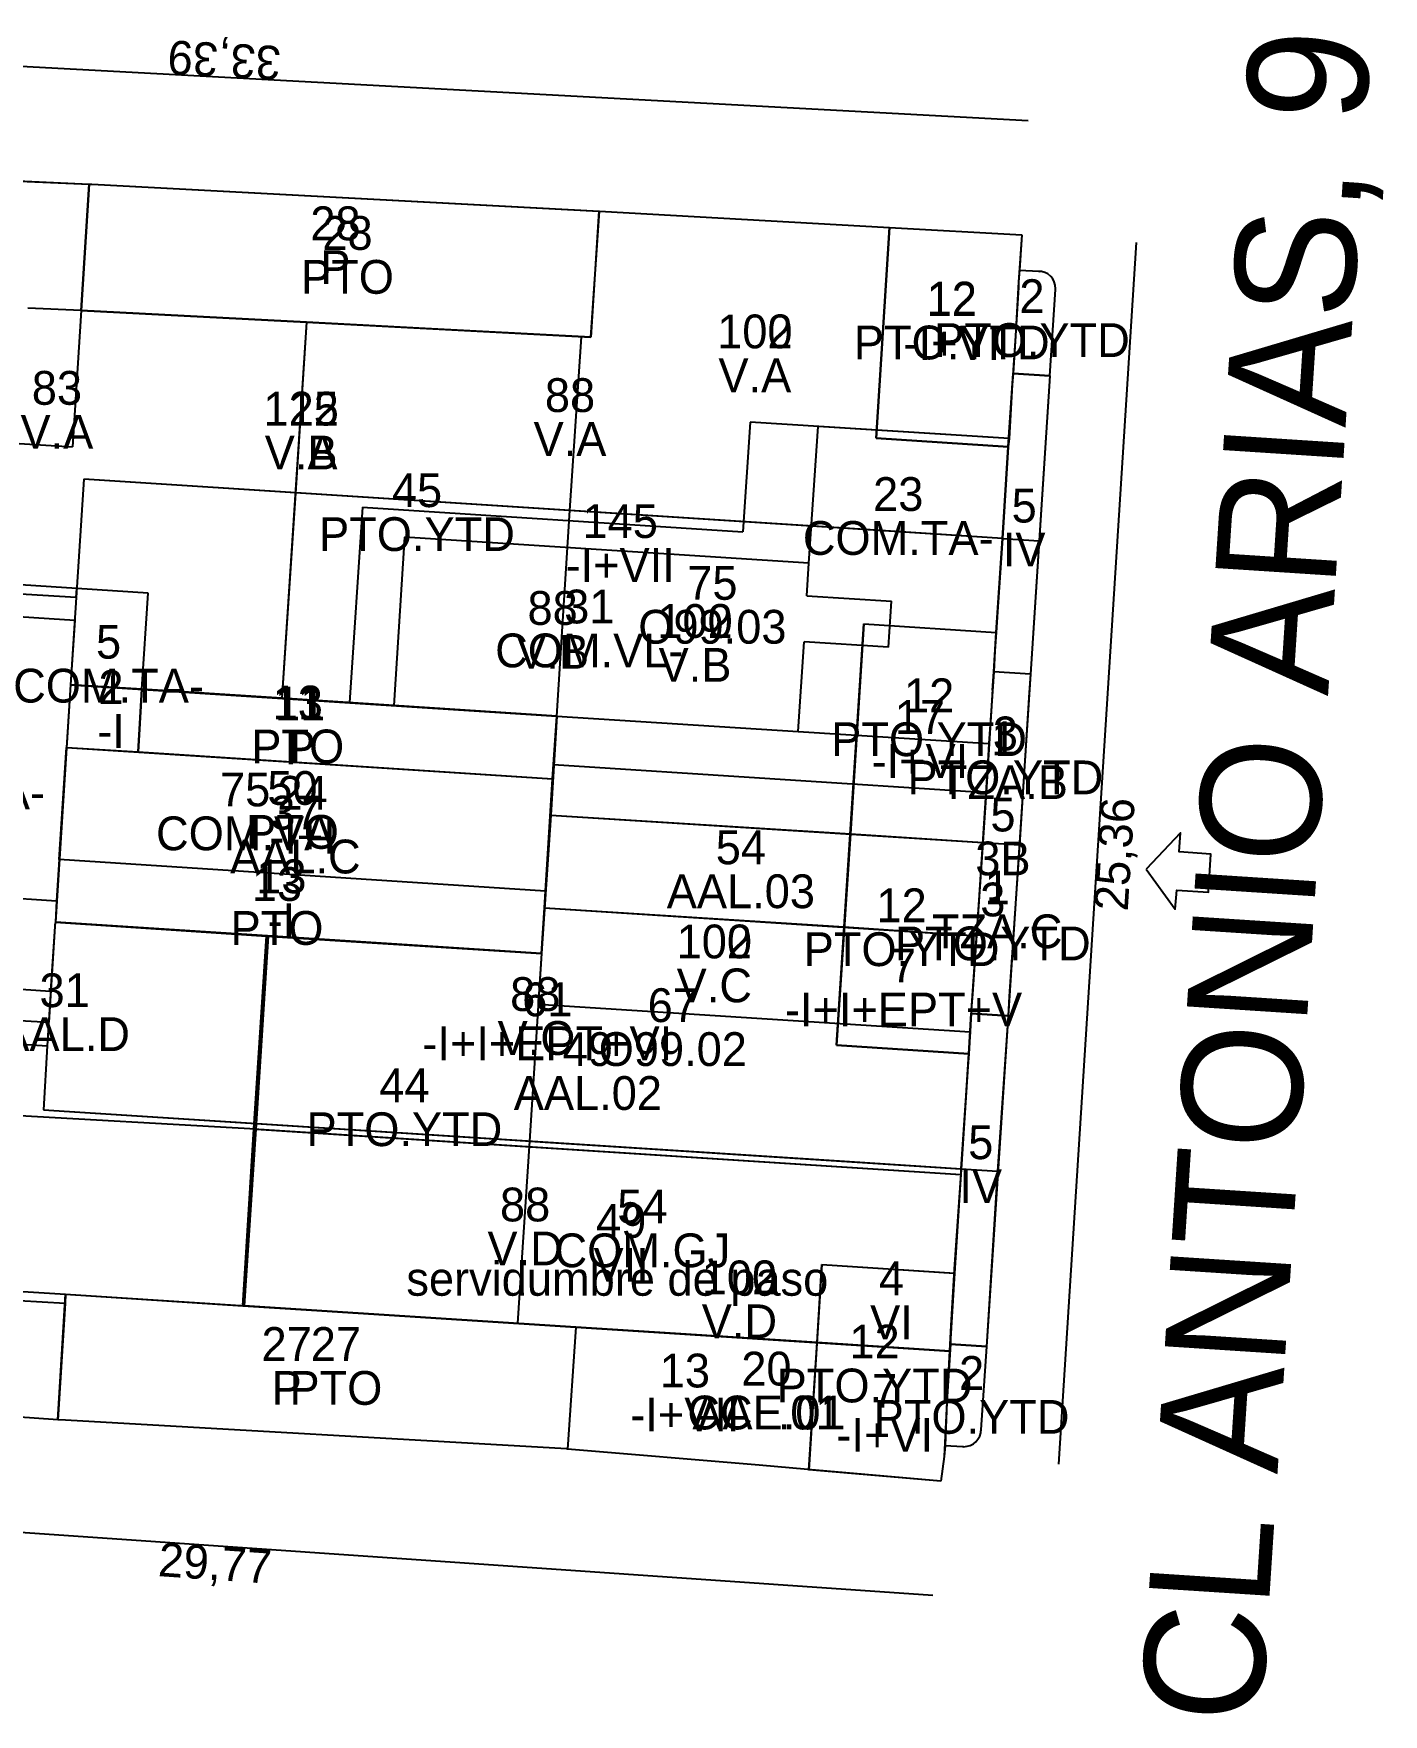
# Model space of a CAD drawing. Header units: metres. Extents: x 442986.4 to 443031.1, y 4474286 to 4474320.8.
# Drawn here: x 443003.17 to 443031.13, y 4474286.01 to 4474320.83 of the extents above; entities that cross this region are included whole.
import ezdxf
from ezdxf.enums import TextEntityAlignment as Align

# ---------------------------------------------------------------- set-up
doc = ezdxf.new("R2010")
doc.units = ezdxf.units.M

msp = doc.modelspace()

# ---------------------------------------------------------------- linework, layer by layer
at = {"layer": 'PG-CO'}
for p, q in [((442990.43, 4474320.83), (443023.77, 4474319.03)), ((443026.01, 4474316.5), (443024.4, 4474291.19)), ((443021.8, 4474288.47), (442992.1, 4474290.52))]:
    msp.add_line(p, q, dxfattribs=at)
at = {"layer": 'PG-LF'}
msp.add_lwpolyline([(443026.22, 4474303.52), (443026.82, 4474302.69), (443026.85, 4474303.08), (443027.51, 4474303.04), (443027.56, 4474303.83), (443026.9, 4474303.88), (443026.93, 4474304.27), (443026.22, 4474303.52)], dxfattribs=at)
at = {"layer": 'PG-LI'}
for p, q in [((443004.32, 4474317.71), (443004.15, 4474315.09)), ((443014.71, 4474314.54), (443014.89, 4474317.15)), ((443020.62, 4474312.45), (443020.9, 4474316.81)), ((443004.15, 4474315.09), (443008.82, 4474314.85)), ((443008.82, 4474314.85), (443008.31, 4474307.06)), ((443008.82, 4474314.85), (443014.71, 4474314.54)), ((443023.46, 4474313.79), (443024.22, 4474313.74)), ((443024.22, 4474313.74), (443023.82, 4474307.56)), ((443023.36, 4474312.27), (443020.62, 4474312.45)), ((443019.96, 4474302.32), (443020.37, 4474308.6)), ((443020.37, 4474308.6), (443023.11, 4474308.42)), ((443023.82, 4474307.56), (443023.06, 4474307.61)), ((443023.82, 4474307.56), (443023.36, 4474300.48)), ((443003.93, 4474307.34), (443003.85, 4474306.04)), ((443005.41, 4474307.25), (443003.93, 4474307.34)), ((443005.41, 4474307.25), (443005.33, 4474305.95)), ((443008.31, 4474307.06), (443005.41, 4474307.25)), ((443014.01, 4474306.69), (443008.31, 4474307.06)), ((443013.92, 4474305.39), (443014.01, 4474306.69)), ((443003.85, 4474306.04), (443003.7, 4474303.72)), ((443003.85, 4474306.04), (443005.33, 4474305.95)), ((443005.33, 4474305.95), (443013.92, 4474305.39)), ((443013.77, 4474303.06), (443013.92, 4474305.39)), ((443003.7, 4474303.72), (443003.62, 4474302.42)), ((443013.77, 4474303.06), (443003.7, 4474303.72)), ((443013.75, 4474302.72), (443013.77, 4474303.06)), ((443013.69, 4474301.77), (443013.75, 4474302.72)), ((443013.75, 4474302.72), (443019.96, 4474302.32)), ((443003.62, 4474302.42), (443007.99, 4474302.13)), ((443019.8, 4474299.87), (443019.96, 4474302.32)), ((443019.96, 4474302.32), (443022.7, 4474302.14)), ((443007.73, 4474298.14), (443007.99, 4474302.13)), ((443007.99, 4474302.13), (443013.69, 4474301.77)), ((443023.36, 4474300.48), (443022.59, 4474300.53)), ((443023.36, 4474300.48), (443022.91, 4474293.63)), ((443022.54, 4474299.69), (443019.8, 4474299.87)), ((443007.5, 4474294.47), (443007.73, 4474298.14)), ((443007.73, 4474298.14), (443022.38, 4474297.19)), ((443019.4, 4474293.71), (443019.5, 4474295.33)), ((443019.5, 4474295.33), (443022.24, 4474295.15)), ((443003.67, 4474292.11), (443003.83, 4474294.71)), ((443003.83, 4474294.71), (443007.5, 4474294.47)), ((443007.5, 4474294.47), (443007.53, 4474294.47)), ((443014.4, 4474294.03), (443007.53, 4474294.47)), ((443014.4, 4474294.03), (443014.23, 4474291.5)), ((443019.4, 4474293.71), (443014.4, 4474294.03)), ((443019.23, 4474291.07), (443019.4, 4474293.71)), ((443022.15, 4474293.53), (443019.4, 4474293.71)), ((443022.91, 4474293.63), (443022.16, 4474293.68))]:
    msp.add_line(p, q, dxfattribs=at)
at = {"layer": 'PG-LP'}
for p, q in [((442994.11, 4474318.17), (443004.32, 4474317.71)), ((443004.32, 4474317.71), (443004.37, 4474317.71)), ((443004.37, 4474317.71), (443014.89, 4474317.15)), ((443014.89, 4474317.15), (443020.9, 4474316.81)), ((443020.9, 4474316.81), (443023.64, 4474316.66)), ((443023.64, 4474316.66), (443023.57, 4474315.68)), ((443023.57, 4474315.68), (443023.51, 4474314.57)), ((443023.51, 4474314.57), (443023.46, 4474313.79)), ((443023.46, 4474313.79), (443023.44, 4474313.55)), ((443023.44, 4474313.55), (443023.36, 4474312.27)), ((443023.36, 4474312.27), (443023.11, 4474308.42)), ((443023.11, 4474308.42), (443023.08, 4474308.04)), ((443023.08, 4474308.04), (443023.06, 4474307.61)), ((443023.06, 4474307.61), (443023.01, 4474306.9)), ((443023.01, 4474306.9), (443022.7, 4474302.14)), ((443022.7, 4474302.14), (443022.59, 4474300.6)), ((443022.59, 4474300.53), (443022.54, 4474299.69)), ((443022.59, 4474300.6), (443022.59, 4474300.53)), ((443022.52, 4474299.43), (443022.38, 4474297.19)), ((443022.54, 4474299.69), (443022.52, 4474299.43)), ((443022.38, 4474297.19), (443022.24, 4474295.23)), ((443022.24, 4474295.23), (443022.24, 4474295.15)), ((443022.24, 4474295.15), (443022.17, 4474294.06)), ((443022.17, 4474294.06), (443022.16, 4474293.68)), ((443022.15, 4474293.53), (443022.09, 4474292.48)), ((443022.16, 4474293.68), (443022.15, 4474293.53)), ((443003.67, 4474292.11), (442999.18, 4474292.43)), ((443022.09, 4474292.48), (443022.03, 4474291.35)), ((443003.83, 4474292.1), (443003.67, 4474292.11)), ((443014.21, 4474291.51), (443003.83, 4474292.1)), ((443014.23, 4474291.5), (443014.21, 4474291.51)), ((443018.2, 4474291.17), (443014.23, 4474291.5)), ((443019.21, 4474291.08), (443018.2, 4474291.17)), ((443019.23, 4474291.07), (443019.21, 4474291.08)), ((443021.96, 4474290.84), (443019.23, 4474291.07)), ((443022.03, 4474291.35), (443021.96, 4474290.84))]:
    msp.add_line(p, q, dxfattribs=at)
at = {"layer": 'PS01-LA'}
for p, q in [((443004.32, 4474317.71), (443004.37, 4474317.71)), ((443004.37, 4474317.71), (443014.88, 4474317.15)), ((443022.38, 4474297.19), (443022.24, 4474295.23)), ((443022.24, 4474295.23), (443022.17, 4474294.06)), ((443007.53, 4474294.47), (443014.4, 4474294.03)), ((443022.17, 4474294.06), (443022.15, 4474293.53)), ((443003.83, 4474292.1), (443003.67, 4474292.11)), ((443014.21, 4474291.51), (443003.83, 4474292.1)), ((443014.23, 4474291.5), (443014.21, 4474291.51)), ((443014.23, 4474291.5), (443014.21, 4474291.51))]:
    msp.add_line(p, q, dxfattribs=at)
at = {"layer": 'PS01-LI'}
for p, q in [((443004.15, 4474315.09), (443003.97, 4474312.27)), ((443019.23, 4474309.86), (443019.42, 4474312.69)), ((443023.38, 4474312.44), (443019.42, 4474312.69)), ((443002.87, 4474312.34), (443003.97, 4474312.27)), ((443010.85, 4474310.4), (443010.63, 4474306.91)), ((443019.23, 4474309.86), (443010.85, 4474310.4)), ((443019.19, 4474309.18), (443019.23, 4474309.86)), ((443004.06, 4474309.33), (443002.68, 4474309.42)), ((443004.05, 4474309.15), (443003.93, 4474307.34)), ((443004.05, 4474309.15), (443004.06, 4474309.33)), ((443005.54, 4474309.24), (443004.06, 4474309.33)), ((443005.41, 4474307.25), (443005.54, 4474309.24)), ((443019.19, 4474309.18), (443020.94, 4474309.07)), ((443020.88, 4474308.12), (443020.94, 4474309.07)), ((443019.01, 4474306.37), (443019.13, 4474308.23)), ((443020.88, 4474308.12), (443019.13, 4474308.23)), ((443003.93, 4474307.34), (443003.85, 4474306.04)), ((443005.33, 4474305.95), (443005.41, 4474307.25)), ((443005.41, 4474307.25), (443009.71, 4474306.97)), ((443009.71, 4474306.97), (443010.63, 4474306.91)), ((443010.63, 4474306.91), (443014.01, 4474306.69)), ((443014.01, 4474306.69), (443013.94, 4474305.69)), ((443014.01, 4474306.69), (443019.01, 4474306.37)), ((443019.01, 4474306.37), (443022.96, 4474306.12)), ((443003.7, 4474303.72), (443003.85, 4474306.04)), ((443003.85, 4474306.04), (443005.33, 4474305.95)), ((443005.33, 4474305.95), (443013.92, 4474305.39)), ((443013.94, 4474305.69), (443013.92, 4474305.39)), ((443013.92, 4474305.39), (443013.75, 4474302.72)), ((443003.7, 4474303.72), (443003.64, 4474302.86)), ((443002.26, 4474302.95), (443003.64, 4474302.86)), ((443003.64, 4474302.86), (443003.62, 4474302.42)), ((443013.75, 4474302.72), (443013.69, 4474301.77)), ((443008.03, 4474302.13), (443003.62, 4474302.42)), ((443008.03, 4474302.13), (443007.77, 4474298.13)), ((443013.69, 4474301.77), (443008.03, 4474302.13)), ((443013.69, 4474301.77), (443013.62, 4474300.72)), ((443013.62, 4474300.72), (443022.57, 4474300.15)), ((443007.77, 4474298.13), (442999.78, 4474298.58)), ((443003.82, 4474294.52), (442998.09, 4474294.84))]:
    msp.add_line(p, q, dxfattribs=at)
at = {"layer": 'PS01-LP'}
for p, q in [((442994.11, 4474318.17), (443004.32, 4474317.71)), ((443004.15, 4474315.09), (443004.32, 4474317.71)), ((443014.88, 4474317.15), (443014.71, 4474314.54)), ((443014.88, 4474317.15), (443014.89, 4474317.15)), ((443014.89, 4474317.15), (443020.9, 4474316.81)), ((443020.9, 4474316.81), (443023.64, 4474316.66)), ((443023.64, 4474316.66), (443023.57, 4474315.68)), ((443023.57, 4474315.68), (443023.51, 4474314.57)), ((443014.71, 4474314.54), (443004.15, 4474315.09)), ((443023.51, 4474314.57), (443023.44, 4474313.55)), ((443023.44, 4474313.55), (443023.38, 4474312.44)), ((443023.38, 4474312.44), (443023.36, 4474312.27)), ((443023.36, 4474312.27), (443023.24, 4474310.37)), ((443023.24, 4474310.37), (443023.08, 4474308.04)), ((443023.08, 4474308.04), (443023.01, 4474306.9)), ((443023.01, 4474306.9), (443022.96, 4474306.12)), ((443022.96, 4474306.12), (443022.9, 4474305.11)), ((443022.9, 4474305.11), (443022.83, 4474304.07)), ((443022.83, 4474304.07), (443022.7, 4474302.14)), ((443022.7, 4474302.14), (443022.59, 4474300.6)), ((443022.59, 4474300.6), (443022.57, 4474300.15)), ((443022.57, 4474300.15), (443022.52, 4474299.43)), ((443022.52, 4474299.43), (443022.38, 4474297.31)), ((443007.77, 4474298.13), (443007.53, 4474294.47)), ((443007.77, 4474298.13), (443022.38, 4474297.19)), ((443022.38, 4474297.31), (443022.38, 4474297.27)), ((443022.38, 4474297.27), (443022.38, 4474297.21)), ((443022.38, 4474297.21), (443022.38, 4474297.19)), ((443003.82, 4474294.52), (443003.67, 4474292.11)), ((443003.83, 4474294.71), (443003.82, 4474294.52)), ((443003.83, 4474294.71), (443007.53, 4474294.47)), ((443014.4, 4474294.03), (443014.23, 4474291.5)), ((443014.4, 4474294.03), (443022.15, 4474293.53)), ((443022.15, 4474293.53), (443022.09, 4474292.48)), ((443003.67, 4474292.11), (442999.18, 4474292.43)), ((443022.09, 4474292.48), (443022.03, 4474291.35)), ((443018.2, 4474291.17), (443014.23, 4474291.5)), ((443019.21, 4474291.08), (443018.2, 4474291.17)), ((443021.96, 4474290.84), (443019.21, 4474291.08)), ((443022.03, 4474291.35), (443021.96, 4474290.84))]:
    msp.add_line(p, q, dxfattribs=at)
at = {"layer": 'PS02-LI'}
for p, q in [((443004.15, 4474315.09), (443004.32, 4474317.71)), ((443014.88, 4474317.15), (443014.71, 4474314.54)), ((443004.15, 4474315.09), (443003.05, 4474315.14)), ((443014.71, 4474314.54), (443004.15, 4474315.09)), ((443018.01, 4474312.78), (443017.86, 4474310.51)), ((443023.38, 4474312.44), (443018.01, 4474312.78)), ((443009.98, 4474311.02), (443009.71, 4474306.97)), ((443009.98, 4474311.02), (443017.86, 4474310.51)), ((443004.05, 4474309.15), (443002.67, 4474309.23)), ((443004.05, 4474309.15), (443003.93, 4474307.34)), ((443003.93, 4474307.34), (443003.85, 4474306.04)), ((443003.93, 4474307.34), (443009.71, 4474306.97)), ((443009.71, 4474306.97), (443014.01, 4474306.69)), ((443014.01, 4474306.69), (443013.94, 4474305.69)), ((443003.85, 4474306.04), (443013.92, 4474305.39)), ((443013.94, 4474305.69), (443013.92, 4474305.39)), ((443013.94, 4474305.69), (443022.9, 4474305.11)), ((443003.7, 4474303.72), (443003.62, 4474302.42)), ((443013.77, 4474303.06), (443003.7, 4474303.72)), ((443013.77, 4474303.06), (443013.75, 4474302.72)), ((443013.75, 4474302.72), (443013.69, 4474301.77)), ((443013.75, 4474302.72), (443022.7, 4474302.14)), ((443003.61, 4474302.33), (443003.48, 4474300.35)), ((443003.62, 4474302.42), (443003.61, 4474302.36)), ((443003.61, 4474302.36), (443003.61, 4474302.33)), ((443008.03, 4474302.13), (443003.62, 4474302.42)), ((443008.03, 4474302.13), (443007.77, 4474298.13)), ((443013.69, 4474301.77), (443008.03, 4474302.13)), ((443002.1, 4474300.43), (443003.48, 4474300.35)), ((443007.77, 4474298.13), (443007.53, 4474294.47)), ((443007.77, 4474298.13), (443022.38, 4474297.19)), ((443003.83, 4474294.71), (443003.67, 4474292.11)), ((443003.83, 4474294.71), (443007.53, 4474294.47)), ((443007.53, 4474294.47), (443014.4, 4474294.03)), ((443014.4, 4474294.03), (443014.23, 4474291.5)), ((443014.4, 4474294.03), (443022.15, 4474293.53))]:
    msp.add_line(p, q, dxfattribs=at)
at = {"layer": 'PS02-LP'}
for p, q in [((442994.11, 4474318.17), (443004.32, 4474317.71)), ((443004.32, 4474317.71), (443004.37, 4474317.71)), ((443004.37, 4474317.71), (443014.88, 4474317.15)), ((443014.88, 4474317.15), (443014.89, 4474317.15)), ((443014.89, 4474317.15), (443020.9, 4474316.81)), ((443020.9, 4474316.81), (443023.64, 4474316.66)), ((443023.64, 4474316.66), (443023.57, 4474315.68)), ((443023.57, 4474315.68), (443023.51, 4474314.57)), ((443023.51, 4474314.57), (443023.44, 4474313.55)), ((443023.44, 4474313.55), (443023.38, 4474312.44)), ((443023.38, 4474312.44), (443023.36, 4474312.27)), ((443023.36, 4474312.27), (443023.24, 4474310.37)), ((443023.24, 4474310.37), (443023.08, 4474308.04)), ((443023.08, 4474308.04), (443023.01, 4474306.9)), ((443023.01, 4474306.9), (443022.9, 4474305.11)), ((443022.9, 4474305.11), (443022.83, 4474304.07)), ((443022.83, 4474304.07), (443022.7, 4474302.14)), ((443022.7, 4474302.14), (443022.59, 4474300.6)), ((443022.59, 4474300.6), (443022.52, 4474299.43)), ((443022.52, 4474299.43), (443022.38, 4474297.31)), ((443022.38, 4474297.31), (443022.38, 4474297.27)), ((443022.38, 4474297.19), (443022.24, 4474295.23)), ((443022.38, 4474297.27), (443022.38, 4474297.21)), ((443022.38, 4474297.21), (443022.38, 4474297.19)), ((443022.24, 4474295.23), (443022.17, 4474294.06)), ((443022.17, 4474294.06), (443022.15, 4474293.53)), ((443022.15, 4474293.53), (443022.09, 4474292.48)), ((443003.67, 4474292.11), (442999.18, 4474292.43)), ((443022.09, 4474292.48), (443022.03, 4474291.35)), ((443003.83, 4474292.1), (443003.67, 4474292.11)), ((443014.21, 4474291.51), (443003.83, 4474292.1)), ((443014.23, 4474291.5), (443014.21, 4474291.51)), ((443018.2, 4474291.17), (443014.23, 4474291.5)), ((443019.21, 4474291.08), (443018.2, 4474291.17)), ((443021.96, 4474290.84), (443019.21, 4474291.08)), ((443022.03, 4474291.35), (443021.96, 4474290.84))]:
    msp.add_line(p, q, dxfattribs=at)
at = {"layer": 'PS03-LA'}
for p, q in [((442994.11, 4474318.17), (443004.32, 4474317.71)), ((443004.15, 4474315.09), (443004.32, 4474317.71)), ((443004.32, 4474317.71), (443004.37, 4474317.71)), ((443004.37, 4474317.71), (443014.88, 4474317.15)), ((443014.88, 4474317.15), (443014.71, 4474314.54)), ((443014.88, 4474317.15), (443014.89, 4474317.15)), ((443014.89, 4474317.15), (443020.9, 4474316.81)), ((443020.9, 4474316.81), (443023.64, 4474316.66)), ((443023.64, 4474316.66), (443023.57, 4474315.68)), ((443023.57, 4474315.68), (443023.51, 4474314.57)), ((443014.71, 4474314.54), (443004.15, 4474315.09)), ((443023.51, 4474314.57), (443023.44, 4474313.55)), ((443023.44, 4474313.55), (443023.38, 4474312.44)), ((443023.38, 4474312.44), (443023.36, 4474312.27)), ((443023.36, 4474312.27), (443023.24, 4474310.37)), ((443023.24, 4474310.37), (443023.08, 4474308.04)), ((443004.05, 4474309.15), (443002.67, 4474309.23)), ((443004.05, 4474309.15), (443003.93, 4474307.34)), ((443023.08, 4474308.04), (443023.01, 4474306.9)), ((443003.93, 4474307.34), (443003.85, 4474306.04)), ((443003.93, 4474307.34), (443009.71, 4474306.97)), ((443009.71, 4474306.97), (443014.01, 4474306.69)), ((443023.01, 4474306.9), (443022.9, 4474305.11)), ((443014.01, 4474306.69), (443013.94, 4474305.69)), ((443003.85, 4474306.04), (443013.92, 4474305.39)), ((443013.94, 4474305.69), (443013.92, 4474305.39)), ((443013.94, 4474305.69), (443022.9, 4474305.11)), ((443022.9, 4474305.11), (443022.83, 4474304.07)), ((443022.83, 4474304.07), (443022.7, 4474302.14)), ((443003.7, 4474303.72), (443003.62, 4474302.42)), ((443013.77, 4474303.06), (443003.7, 4474303.72)), ((443013.77, 4474303.06), (443013.75, 4474302.72)), ((443003.61, 4474302.33), (443003.48, 4474300.35)), ((443003.62, 4474302.42), (443003.61, 4474302.36)), ((443003.61, 4474302.36), (443003.61, 4474302.33)), ((443008.03, 4474302.13), (443003.62, 4474302.42)), ((443002.1, 4474300.43), (443003.48, 4474300.35)), ((443007.77, 4474298.13), (443007.53, 4474294.47)), ((443022.38, 4474297.19), (443022.24, 4474295.23)), ((443022.24, 4474295.23), (443022.17, 4474294.06)), ((443003.83, 4474294.71), (443003.67, 4474292.11)), ((443003.83, 4474294.71), (443007.53, 4474294.47)), ((443007.53, 4474294.47), (443014.4, 4474294.03)), ((443014.4, 4474294.03), (443014.23, 4474291.5)), ((443014.4, 4474294.03), (443022.15, 4474293.53)), ((443022.17, 4474294.06), (443022.15, 4474293.53)), ((443022.15, 4474293.53), (443022.09, 4474292.48)), ((443003.67, 4474292.11), (442999.18, 4474292.43)), ((443022.09, 4474292.48), (443022.03, 4474291.35)), ((443003.83, 4474292.1), (443003.67, 4474292.11)), ((443014.21, 4474291.51), (443003.83, 4474292.1)), ((443014.23, 4474291.5), (443014.21, 4474291.51)), ((443018.2, 4474291.17), (443014.23, 4474291.5)), ((443019.21, 4474291.08), (443018.2, 4474291.17)), ((443021.96, 4474290.84), (443019.21, 4474291.08)), ((443022.03, 4474291.35), (443021.96, 4474290.84))]:
    msp.add_line(p, q, dxfattribs=at)
at = {"layer": 'PS03-LP'}
for p, q in [((443013.75, 4474302.72), (443013.69, 4474301.77)), ((443013.75, 4474302.72), (443022.7, 4474302.14)), ((443008.03, 4474302.13), (443007.77, 4474298.13)), ((443013.69, 4474301.77), (443008.03, 4474302.13)), ((443022.7, 4474302.14), (443022.59, 4474300.6)), ((443022.59, 4474300.6), (443022.52, 4474299.43)), ((443022.52, 4474299.43), (443022.38, 4474297.31)), ((443007.77, 4474298.13), (443022.38, 4474297.19)), ((443022.38, 4474297.31), (443022.38, 4474297.27)), ((443022.38, 4474297.27), (443022.38, 4474297.21)), ((443022.38, 4474297.21), (443022.38, 4474297.19))]:
    msp.add_line(p, q, dxfattribs=at)
at = {"layer": 'PS04-LA'}
for p, q in [((443004.32, 4474317.71), (443004.37, 4474317.71)), ((443004.37, 4474317.71), (443014.88, 4474317.15)), ((443003.83, 4474292.1), (443003.67, 4474292.11)), ((443014.21, 4474291.51), (443003.83, 4474292.1)), ((443014.23, 4474291.5), (443014.21, 4474291.51))]:
    msp.add_line(p, q, dxfattribs=at)
at = {"layer": 'PS04-LI'}
for p, q in [((443004.15, 4474315.09), (443003.05, 4474315.14)), ((443004.21, 4474311.6), (443004.05, 4474309.15)), ((443023.24, 4474310.37), (443004.21, 4474311.6)), ((443004.05, 4474309.15), (443002.67, 4474309.23)), ((443004.05, 4474309.15), (443003.93, 4474307.34)), ((443003.93, 4474307.34), (443003.62, 4474302.42)), ((443003.93, 4474307.34), (443014.01, 4474306.69)), ((443014.01, 4474306.69), (443013.88, 4474304.64)), ((443013.88, 4474304.64), (443013.69, 4474301.77)), ((443013.88, 4474304.64), (443022.83, 4474304.07)), ((443003.61, 4474302.33), (443003.45, 4474299.86)), ((443003.62, 4474302.42), (443003.61, 4474302.36)), ((443003.61, 4474302.36), (443003.61, 4474302.33)), ((443013.69, 4474301.77), (443003.62, 4474302.42)), ((443002.07, 4474299.95), (443003.45, 4474299.86)), ((443003.45, 4474299.86), (443003.37, 4474298.53)), ((443003.37, 4474298.53), (443022.38, 4474297.31)), ((443001.74, 4474294.84), (443003.83, 4474294.71))]:
    msp.add_line(p, q, dxfattribs=at)
at = {"layer": 'PS04-LP'}
for p, q in [((442994.11, 4474318.17), (443004.32, 4474317.71)), ((443004.15, 4474315.09), (443004.32, 4474317.71)), ((443014.88, 4474317.15), (443014.71, 4474314.54)), ((443014.88, 4474317.15), (443014.89, 4474317.15)), ((443014.89, 4474317.15), (443020.9, 4474316.81)), ((443020.9, 4474316.81), (443023.64, 4474316.66)), ((443023.64, 4474316.66), (443023.57, 4474315.68)), ((443023.57, 4474315.68), (443023.51, 4474314.57)), ((443014.71, 4474314.54), (443004.15, 4474315.09)), ((443023.51, 4474314.57), (443023.44, 4474313.55)), ((443023.44, 4474313.55), (443023.36, 4474312.27)), ((443023.36, 4474312.27), (443023.24, 4474310.37)), ((443023.24, 4474310.37), (443023.08, 4474308.04)), ((443023.08, 4474308.04), (443023.01, 4474306.9)), ((443023.01, 4474306.9), (443022.83, 4474304.07)), ((443022.83, 4474304.07), (443022.59, 4474300.6)), ((443022.59, 4474300.6), (443022.52, 4474299.43)), ((443022.52, 4474299.43), (443022.38, 4474297.31)), ((443022.38, 4474297.31), (443022.38, 4474297.27)), ((443022.38, 4474297.21), (443022.24, 4474295.23)), ((443022.38, 4474297.27), (443022.38, 4474297.21)), ((443022.24, 4474295.23), (443022.17, 4474294.06)), ((443003.83, 4474294.71), (443003.67, 4474292.11)), ((443003.83, 4474294.71), (443014.4, 4474294.03)), ((443014.4, 4474294.03), (443014.23, 4474291.5)), ((443022.17, 4474294.06), (443022.09, 4474292.48)), ((443003.67, 4474292.11), (442999.18, 4474292.43)), ((443022.09, 4474292.48), (443022.03, 4474291.35)), ((443018.2, 4474291.17), (443014.23, 4474291.5)), ((443019.21, 4474291.08), (443018.2, 4474291.17)), ((443021.96, 4474290.84), (443019.21, 4474291.08)), ((443022.03, 4474291.35), (443021.96, 4474290.84))]:
    msp.add_line(p, q, dxfattribs=at)
at = {"layer": 'PS05-LA'}
for p, q in [((443004.32, 4474317.71), (443004.37, 4474317.71)), ((443004.37, 4474317.71), (443014.88, 4474317.15)), ((443003.83, 4474292.1), (443003.67, 4474292.11)), ((443014.21, 4474291.51), (443003.83, 4474292.1)), ((443014.23, 4474291.5), (443014.21, 4474291.51))]:
    msp.add_line(p, q, dxfattribs=at)
at = {"layer": 'PS05-LI'}
for p, q in [((443023.59, 4474315.93), (443023.99, 4474315.91)), ((443023.99, 4474315.91), (443024.01, 4474315.9)), ((443024.05, 4474315.9), (443024.01, 4474315.9)), ((443024.12, 4474315.88), (443024.05, 4474315.9)), ((443024.18, 4474315.85), (443024.12, 4474315.88)), ((443024.24, 4474315.8), (443024.18, 4474315.85)), ((443024.28, 4474315.75), (443024.24, 4474315.8)), ((443024.22, 4474313.74), (443024.34, 4474315.53)), ((443024.31, 4474315.69), (443024.28, 4474315.75)), ((443024.33, 4474315.62), (443024.31, 4474315.69)), ((443024.34, 4474315.54), (443024.33, 4474315.62)), ((443024.34, 4474315.53), (443024.34, 4474315.54)), ((443004.15, 4474315.09), (443003.05, 4474315.14)), ((443004.21, 4474311.6), (443004.05, 4474309.15)), ((443023.24, 4474310.37), (443004.21, 4474311.6)), ((443023.24, 4474310.37), (443024, 4474310.32)), ((443004.05, 4474309.15), (443002.67, 4474309.23)), ((443004.05, 4474309.15), (443003.93, 4474307.34)), ((443023.82, 4474307.56), (443023.79, 4474307.18)), ((443003.93, 4474307.34), (443003.62, 4474302.42)), ((443003.93, 4474307.34), (443014.01, 4474306.69)), ((443023.79, 4474307.18), (443023.59, 4474304.02)), ((443014.01, 4474306.69), (443013.88, 4474304.64)), ((443013.88, 4474304.64), (443013.69, 4474301.77)), ((443013.88, 4474304.64), (443022.83, 4474304.07)), ((443022.83, 4474304.07), (443023.59, 4474304.02)), ((443023.59, 4474304.02), (443023.38, 4474300.88)), ((443003.61, 4474302.33), (443003.45, 4474299.86)), ((443003.62, 4474302.42), (443003.61, 4474302.36)), ((443003.61, 4474302.36), (443003.61, 4474302.33)), ((443013.69, 4474301.77), (443003.62, 4474302.42)), ((443023.38, 4474300.88), (443023.36, 4474300.48)), ((443002.07, 4474299.95), (443003.45, 4474299.86)), ((443003.45, 4474299.86), (443003.37, 4474298.53)), ((443003.37, 4474298.53), (443022.38, 4474297.31)), ((443022.38, 4474297.31), (443023.14, 4474297.26)), ((443001.74, 4474294.84), (443003.83, 4474294.71)), ((443022.91, 4474293.63), (443022.79, 4474291.9)), ((443022.73, 4474291.71), (443022.77, 4474291.77)), ((443022.77, 4474291.77), (443022.79, 4474291.84)), ((443022.79, 4474291.9), (443022.79, 4474291.88)), ((443022.79, 4474291.84), (443022.79, 4474291.88)), ((443022.41, 4474291.55), (443022.05, 4474291.57)), ((443022.43, 4474291.55), (443022.41, 4474291.55)), ((443022.43, 4474291.55), (443022.51, 4474291.56)), ((443022.51, 4474291.56), (443022.57, 4474291.58)), ((443022.57, 4474291.58), (443022.64, 4474291.61)), ((443022.64, 4474291.61), (443022.69, 4474291.65)), ((443022.69, 4474291.65), (443022.73, 4474291.71))]:
    msp.add_line(p, q, dxfattribs=at)
at = {"layer": 'PS05-LP'}
for p, q in [((442994.11, 4474318.17), (443004.32, 4474317.71)), ((443004.15, 4474315.09), (443004.32, 4474317.71)), ((443014.88, 4474317.15), (443014.71, 4474314.54)), ((443014.88, 4474317.15), (443014.89, 4474317.15)), ((443014.89, 4474317.15), (443020.9, 4474316.81)), ((443020.9, 4474316.81), (443023.64, 4474316.66)), ((443023.64, 4474316.66), (443023.59, 4474315.93)), ((443023.59, 4474315.93), (443023.57, 4474315.68)), ((443023.57, 4474315.58), (443023.51, 4474314.57)), ((443023.57, 4474315.68), (443023.57, 4474315.58)), ((443014.71, 4474314.54), (443004.15, 4474315.09)), ((443023.51, 4474314.57), (443023.46, 4474313.79)), ((443024.22, 4474313.74), (443023.46, 4474313.79)), ((443024.22, 4474313.74), (443024, 4474310.32)), ((443024, 4474310.32), (443023.82, 4474307.56)), ((443023.03, 4474307.23), (443023.06, 4474307.61)), ((443023.82, 4474307.56), (443023.06, 4474307.61)), ((443023.03, 4474307.23), (443023.01, 4474306.9)), ((443023.01, 4474306.9), (443022.83, 4474304.07)), ((443022.83, 4474304.07), (443022.62, 4474300.93)), ((443022.62, 4474300.93), (443022.59, 4474300.6)), ((443022.59, 4474300.6), (443022.59, 4474300.53)), ((443022.59, 4474300.53), (443023.36, 4474300.48)), ((443023.36, 4474300.48), (443023.14, 4474297.26)), ((443023.14, 4474297.26), (443022.91, 4474293.63)), ((443003.83, 4474294.71), (443003.67, 4474292.11)), ((443003.83, 4474294.71), (443014.4, 4474294.03)), ((443014.4, 4474294.03), (443014.23, 4474291.5)), ((443022.16, 4474293.68), (443022.09, 4474292.48)), ((443022.16, 4474293.68), (443022.91, 4474293.63)), ((443003.67, 4474292.11), (442999.18, 4474292.43)), ((443022.09, 4474292.48), (443022.05, 4474291.57)), ((443018.2, 4474291.17), (443014.23, 4474291.5)), ((443022.05, 4474291.57), (443022.03, 4474291.35)), ((443019.21, 4474291.08), (443018.2, 4474291.17)), ((443021.96, 4474290.84), (443019.21, 4474291.08)), ((443022.03, 4474291.35), (443021.96, 4474290.84))]:
    msp.add_line(p, q, dxfattribs=at)
at = {"layer": 'PS06-LA'}
for p, q in [((443004.32, 4474317.71), (443004.37, 4474317.71)), ((443004.37, 4474317.71), (443014.88, 4474317.15)), ((443003.83, 4474292.1), (443003.67, 4474292.11)), ((443014.21, 4474291.51), (443003.83, 4474292.1)), ((443014.23, 4474291.5), (443014.21, 4474291.51))]:
    msp.add_line(p, q, dxfattribs=at)
at = {"layer": 'PS06-LI'}
for p, q in [((443004.15, 4474315.09), (443003.05, 4474315.14)), ((443004.21, 4474311.6), (443004.05, 4474309.15)), ((443023.24, 4474310.37), (443004.21, 4474311.6)), ((443023.24, 4474310.37), (443024, 4474310.32)), ((443004.05, 4474309.15), (443002.67, 4474309.23)), ((443004.05, 4474309.15), (443003.93, 4474307.34)), ((443023.82, 4474307.56), (443023.79, 4474307.18)), ((443003.93, 4474307.34), (443003.62, 4474302.42)), ((443003.93, 4474307.34), (443014.01, 4474306.69)), ((443023.79, 4474307.18), (443023.59, 4474304.02)), ((443014.01, 4474306.69), (443013.88, 4474304.64)), ((443013.88, 4474304.64), (443013.69, 4474301.77)), ((443013.88, 4474304.64), (443022.83, 4474304.07)), ((443022.83, 4474304.07), (443023.59, 4474304.02)), ((443023.59, 4474304.02), (443023.38, 4474300.88)), ((443003.61, 4474302.33), (443003.45, 4474299.86)), ((443003.62, 4474302.42), (443003.61, 4474302.36)), ((443003.61, 4474302.36), (443003.61, 4474302.33)), ((443013.69, 4474301.77), (443003.62, 4474302.42)), ((443023.38, 4474300.88), (443023.36, 4474300.48)), ((443002.07, 4474299.95), (443003.45, 4474299.86)), ((443003.45, 4474299.86), (443003.37, 4474298.53)), ((443003.37, 4474298.53), (443022.38, 4474297.31)), ((443022.38, 4474297.31), (443023.14, 4474297.26)), ((443001.74, 4474294.84), (443003.83, 4474294.71))]:
    msp.add_line(p, q, dxfattribs=at)
at = {"layer": 'PS06-LP'}
for p, q in [((442994.11, 4474318.17), (443004.32, 4474317.71)), ((443004.15, 4474315.09), (443004.32, 4474317.71)), ((443014.88, 4474317.15), (443014.71, 4474314.54)), ((443014.88, 4474317.15), (443014.89, 4474317.15)), ((443014.89, 4474317.15), (443020.9, 4474316.81)), ((443020.9, 4474316.81), (443023.64, 4474316.66)), ((443023.64, 4474316.66), (443023.59, 4474315.93)), ((443023.59, 4474315.93), (443023.57, 4474315.68)), ((443023.57, 4474315.58), (443023.51, 4474314.57)), ((443023.57, 4474315.68), (443023.57, 4474315.58)), ((443014.71, 4474314.54), (443004.15, 4474315.09)), ((443023.51, 4474314.57), (443023.46, 4474313.79)), ((443024.22, 4474313.74), (443023.46, 4474313.79)), ((443024.22, 4474313.74), (443024, 4474310.32)), ((443024, 4474310.32), (443023.82, 4474307.56)), ((443023.03, 4474307.23), (443023.06, 4474307.61)), ((443023.82, 4474307.56), (443023.06, 4474307.61)), ((443023.03, 4474307.23), (443023.01, 4474306.9)), ((443023.01, 4474306.9), (443022.83, 4474304.07)), ((443022.83, 4474304.07), (443022.62, 4474300.93)), ((443022.62, 4474300.93), (443022.59, 4474300.6)), ((443022.59, 4474300.6), (443022.59, 4474300.53)), ((443022.59, 4474300.53), (443023.36, 4474300.48)), ((443023.36, 4474300.48), (443023.14, 4474297.26)), ((443023.14, 4474297.26), (443022.91, 4474293.63)), ((443003.83, 4474294.71), (443003.67, 4474292.11)), ((443003.83, 4474294.71), (443014.4, 4474294.03)), ((443014.4, 4474294.03), (443014.23, 4474291.5)), ((443022.16, 4474293.68), (443022.09, 4474292.48)), ((443022.16, 4474293.68), (443022.91, 4474293.63)), ((443003.67, 4474292.11), (442999.18, 4474292.43)), ((443022.09, 4474292.48), (443022.05, 4474291.57)), ((443018.2, 4474291.17), (443014.23, 4474291.5)), ((443022.05, 4474291.57), (443022.03, 4474291.35)), ((443019.21, 4474291.08), (443018.2, 4474291.17)), ((443021.96, 4474290.84), (443019.21, 4474291.08)), ((443022.03, 4474291.35), (443021.96, 4474290.84))]:
    msp.add_line(p, q, dxfattribs=at)
at = {"layer": 'PS07-LA'}
for p, q in [((443004.32, 4474317.71), (443004.37, 4474317.71)), ((443004.37, 4474317.71), (443014.88, 4474317.15)), ((443003.83, 4474292.1), (443003.67, 4474292.11)), ((443014.21, 4474291.51), (443003.83, 4474292.1)), ((443014.23, 4474291.5), (443014.21, 4474291.51))]:
    msp.add_line(p, q, dxfattribs=at)
at = {"layer": 'PS07-LI'}
for p, q in [((443004.15, 4474315.09), (443003.05, 4474315.14)), ((443004.21, 4474311.6), (443004.05, 4474309.15)), ((443023.24, 4474310.37), (443004.21, 4474311.6)), ((443023.24, 4474310.37), (443024, 4474310.32)), ((443004.05, 4474309.15), (443002.67, 4474309.23)), ((443004.05, 4474309.15), (443003.93, 4474307.34)), ((443023.82, 4474307.56), (443023.79, 4474307.18)), ((443003.93, 4474307.34), (443003.62, 4474302.42)), ((443003.93, 4474307.34), (443014.01, 4474306.69)), ((443023.79, 4474307.18), (443023.59, 4474304.02)), ((443014.01, 4474306.69), (443013.88, 4474304.64)), ((443013.88, 4474304.64), (443013.69, 4474301.77)), ((443013.88, 4474304.64), (443022.83, 4474304.07)), ((443022.83, 4474304.07), (443023.59, 4474304.02)), ((443023.59, 4474304.02), (443023.38, 4474300.88)), ((443003.61, 4474302.33), (443003.45, 4474299.86)), ((443003.62, 4474302.42), (443003.61, 4474302.36)), ((443003.61, 4474302.36), (443003.61, 4474302.33)), ((443013.69, 4474301.77), (443003.62, 4474302.42)), ((443023.38, 4474300.88), (443023.36, 4474300.48)), ((443002.07, 4474299.95), (443003.45, 4474299.86)), ((443003.45, 4474299.86), (443003.37, 4474298.53)), ((443003.37, 4474298.53), (443022.38, 4474297.31)), ((443022.38, 4474297.31), (443023.14, 4474297.26)), ((443001.74, 4474294.84), (443003.83, 4474294.71))]:
    msp.add_line(p, q, dxfattribs=at)
at = {"layer": 'PS07-LP'}
for p, q in [((442994.11, 4474318.17), (443004.32, 4474317.71)), ((443004.15, 4474315.09), (443004.32, 4474317.71)), ((443014.88, 4474317.15), (443014.71, 4474314.54)), ((443014.88, 4474317.15), (443014.89, 4474317.15)), ((443014.89, 4474317.15), (443020.9, 4474316.81)), ((443020.9, 4474316.81), (443023.64, 4474316.66)), ((443023.64, 4474316.66), (443023.59, 4474315.93)), ((443023.59, 4474315.93), (443023.57, 4474315.68)), ((443023.57, 4474315.58), (443023.51, 4474314.57)), ((443023.57, 4474315.68), (443023.57, 4474315.58)), ((443014.71, 4474314.54), (443004.15, 4474315.09)), ((443023.51, 4474314.57), (443023.46, 4474313.79)), ((443024.22, 4474313.74), (443023.46, 4474313.79)), ((443024.22, 4474313.74), (443024, 4474310.32)), ((443024, 4474310.32), (443023.82, 4474307.56)), ((443023.03, 4474307.23), (443023.06, 4474307.61)), ((443023.82, 4474307.56), (443023.06, 4474307.61)), ((443023.03, 4474307.23), (443023.01, 4474306.9)), ((443023.01, 4474306.9), (443022.83, 4474304.07)), ((443022.83, 4474304.07), (443022.62, 4474300.93)), ((443022.62, 4474300.93), (443022.59, 4474300.6)), ((443022.59, 4474300.6), (443022.59, 4474300.53)), ((443022.59, 4474300.53), (443023.36, 4474300.48)), ((443023.36, 4474300.48), (443023.14, 4474297.26)), ((443023.14, 4474297.26), (443022.91, 4474293.63)), ((443003.83, 4474294.71), (443003.67, 4474292.11)), ((443003.83, 4474294.71), (443014.4, 4474294.03)), ((443014.4, 4474294.03), (443014.23, 4474291.5)), ((443022.16, 4474293.68), (443022.09, 4474292.48)), ((443022.16, 4474293.68), (443022.91, 4474293.63)), ((443003.67, 4474292.11), (442999.18, 4474292.43)), ((443022.09, 4474292.48), (443022.05, 4474291.57)), ((443018.2, 4474291.17), (443014.23, 4474291.5)), ((443022.05, 4474291.57), (443022.03, 4474291.35)), ((443019.21, 4474291.08), (443018.2, 4474291.17)), ((443021.96, 4474290.84), (443019.21, 4474291.08)), ((443022.03, 4474291.35), (443021.96, 4474290.84))]:
    msp.add_line(p, q, dxfattribs=at)
at = {"layer": 'PS08-LA'}
for p, q in [((443004.32, 4474317.71), (443004.37, 4474317.71)), ((443004.37, 4474317.71), (443014.88, 4474317.15)), ((443003.83, 4474292.1), (443003.67, 4474292.11)), ((443014.21, 4474291.51), (443003.83, 4474292.1)), ((443014.23, 4474291.5), (443014.21, 4474291.51))]:
    msp.add_line(p, q, dxfattribs=at)
at = {"layer": 'PS08-LI'}
for p, q in [((443020.9, 4474316.81), (443023.64, 4474316.66)), ((443023.64, 4474316.66), (443023.59, 4474315.93)), ((443023.59, 4474315.93), (443023.57, 4474315.68)), ((443023.57, 4474315.58), (443023.51, 4474314.57)), ((443023.57, 4474315.68), (443023.57, 4474315.58)), ((443004.15, 4474315.09), (443003.05, 4474315.14)), ((443023.51, 4474314.57), (443023.46, 4474313.79)), ((443023.36, 4474312.27), (443023.46, 4474313.79)), ((443004.21, 4474311.6), (443004.05, 4474309.15)), ((443020.5, 4474310.55), (443004.21, 4474311.6)), ((443023.24, 4474310.37), (443020.5, 4474310.55)), ((443004.05, 4474309.15), (443002.67, 4474309.23)), ((443004.05, 4474309.15), (443003.93, 4474307.34)), ((443023.06, 4474307.61), (443023.11, 4474308.42)), ((443023.03, 4474307.23), (443023.06, 4474307.61)), ((443003.93, 4474307.34), (443003.62, 4474302.42)), ((443003.93, 4474307.34), (443014.01, 4474306.69)), ((443023.03, 4474307.23), (443023.01, 4474306.9)), ((443023.01, 4474306.9), (443022.83, 4474304.07)), ((443014.01, 4474306.69), (443013.88, 4474304.64)), ((443013.88, 4474304.64), (443013.69, 4474301.77)), ((443013.88, 4474304.64), (443020.09, 4474304.25)), ((443020.09, 4474304.25), (443022.83, 4474304.07)), ((443022.83, 4474304.07), (443022.62, 4474300.93)), ((443003.61, 4474302.33), (443003.45, 4474299.86)), ((443003.62, 4474302.42), (443003.61, 4474302.36)), ((443003.61, 4474302.36), (443003.61, 4474302.33)), ((443013.69, 4474301.77), (443003.62, 4474302.42)), ((443022.62, 4474300.93), (443022.59, 4474300.6)), ((443022.54, 4474299.69), (443022.59, 4474300.53)), ((443022.59, 4474300.6), (443022.59, 4474300.53)), ((443002.07, 4474299.95), (443003.45, 4474299.86)), ((443003.45, 4474299.86), (443003.37, 4474298.53)), ((443003.37, 4474298.53), (443019.65, 4474297.49)), ((443019.65, 4474297.49), (443022.39, 4474297.31)), ((443022.16, 4474293.68), (443022.25, 4474295.15)), ((443001.74, 4474294.84), (443003.83, 4474294.71)), ((443022.16, 4474293.68), (443022.09, 4474292.48)), ((443022.09, 4474292.48), (443022.05, 4474291.57)), ((443022.05, 4474291.57), (443022.03, 4474291.35)), ((443021.96, 4474290.84), (443019.23, 4474291.07)), ((443022.03, 4474291.35), (443021.96, 4474290.84))]:
    msp.add_line(p, q, dxfattribs=at)
at = {"layer": 'PS08-LP'}
for p, q in [((442994.11, 4474318.17), (443004.32, 4474317.71)), ((443004.15, 4474315.09), (443004.32, 4474317.71)), ((443014.88, 4474317.15), (443014.71, 4474314.54)), ((443014.88, 4474317.15), (443014.89, 4474317.15)), ((443014.89, 4474317.15), (443020.9, 4474316.81)), ((443020.9, 4474316.81), (443020.62, 4474312.45)), ((443014.71, 4474314.54), (443004.15, 4474315.09)), ((443020.62, 4474312.45), (443023.36, 4474312.27)), ((443023.24, 4474310.37), (443023.36, 4474312.27)), ((443023.11, 4474308.42), (443023.24, 4474310.37)), ((443020.37, 4474308.6), (443020.09, 4474304.25)), ((443020.37, 4474308.6), (443023.11, 4474308.42)), ((443020.09, 4474304.25), (443019.8, 4474299.87)), ((443019.8, 4474299.87), (443022.54, 4474299.69)), ((443022.39, 4474297.31), (443022.54, 4474299.69)), ((443022.25, 4474295.15), (443022.39, 4474297.31)), ((443019.5, 4474295.33), (443019.23, 4474291.07)), ((443019.5, 4474295.33), (443022.25, 4474295.15)), ((443003.83, 4474294.71), (443003.67, 4474292.11)), ((443003.83, 4474294.71), (443014.4, 4474294.03)), ((443014.4, 4474294.03), (443014.23, 4474291.5)), ((443003.67, 4474292.11), (442999.18, 4474292.43)), ((443018.2, 4474291.17), (443014.23, 4474291.5)), ((443019.21, 4474291.08), (443018.2, 4474291.17)), ((443019.23, 4474291.07), (443019.21, 4474291.08))]:
    msp.add_line(p, q, dxfattribs=at)
at = {"layer": 'PS09-LA'}
for p, q in [((443004.32, 4474317.71), (443004.37, 4474317.71)), ((443004.37, 4474317.71), (443014.88, 4474317.15)), ((443014.88, 4474317.15), (443014.71, 4474314.54)), ((443014.88, 4474317.15), (443014.89, 4474317.15)), ((443014.89, 4474317.15), (443020.9, 4474316.81)), ((443020.9, 4474316.81), (443020.62, 4474312.45)), ((443020.9, 4474316.81), (443023.64, 4474316.66)), ((443023.64, 4474316.66), (443023.59, 4474315.93)), ((443023.59, 4474315.93), (443023.57, 4474315.68)), ((443023.57, 4474315.58), (443023.51, 4474314.57)), ((443023.57, 4474315.68), (443023.57, 4474315.58)), ((443014.71, 4474314.54), (443014.52, 4474314.55)), ((443023.51, 4474314.57), (443023.46, 4474313.79)), ((443023.36, 4474312.27), (443023.46, 4474313.79)), ((443020.62, 4474312.45), (443023.36, 4474312.27)), ((443023.24, 4474310.37), (443023.36, 4474312.27)), ((443020.5, 4474310.55), (443014.28, 4474310.95)), ((443023.24, 4474310.37), (443020.5, 4474310.55)), ((443023.11, 4474308.42), (443023.24, 4474310.37)), ((443020.37, 4474308.6), (443020.09, 4474304.25)), ((443020.37, 4474308.6), (443023.11, 4474308.42)), ((443023.06, 4474307.61), (443023.11, 4474308.42)), ((443023.03, 4474307.23), (443023.06, 4474307.61)), ((443023.03, 4474307.23), (443023.01, 4474306.9)), ((443023.01, 4474306.9), (443022.83, 4474304.07)), ((443014.01, 4474306.69), (443013.88, 4474304.64)), ((443013.88, 4474304.64), (443013.69, 4474301.77)), ((443013.88, 4474304.64), (443020.09, 4474304.25)), ((443020.09, 4474304.25), (443019.8, 4474299.87)), ((443020.09, 4474304.25), (443022.83, 4474304.07)), ((443022.83, 4474304.07), (443022.62, 4474300.93)), ((443022.62, 4474300.93), (443022.59, 4474300.6)), ((443022.54, 4474299.69), (443022.59, 4474300.53)), ((443022.59, 4474300.6), (443022.59, 4474300.53)), ((443019.8, 4474299.87), (443022.54, 4474299.69)), ((443022.39, 4474297.31), (443022.54, 4474299.69)), ((443013.44, 4474297.88), (443019.65, 4474297.49)), ((443019.65, 4474297.49), (443022.39, 4474297.31)), ((443022.25, 4474295.15), (443022.39, 4474297.31)), ((443019.5, 4474295.33), (443019.23, 4474291.07)), ((443019.5, 4474295.33), (443022.25, 4474295.15)), ((443022.16, 4474293.68), (443022.25, 4474295.15)), ((443013.19, 4474294.11), (443014.4, 4474294.03)), ((443014.4, 4474294.03), (443014.23, 4474291.5)), ((443022.16, 4474293.68), (443022.09, 4474292.48)), ((443022.09, 4474292.48), (443022.05, 4474291.57)), ((443003.83, 4474292.1), (443003.67, 4474292.11)), ((443014.21, 4474291.51), (443003.83, 4474292.1)), ((443014.23, 4474291.5), (443014.21, 4474291.51)), ((443018.2, 4474291.17), (443014.23, 4474291.5)), ((443022.05, 4474291.57), (443022.03, 4474291.35)), ((443019.21, 4474291.08), (443018.2, 4474291.17)), ((443019.23, 4474291.07), (443019.21, 4474291.08)), ((443021.96, 4474290.84), (443019.23, 4474291.07)), ((443022.03, 4474291.35), (443021.96, 4474290.84))]:
    msp.add_line(p, q, dxfattribs=at)
at = {"layer": 'PS09-LI'}
for p, q in [((443014.52, 4474314.55), (443008.82, 4474314.85)), ((443014.28, 4474310.95), (443014.52, 4474314.55)), ((443014.01, 4474306.69), (443014.28, 4474310.95)), ((443002.64, 4474308.77), (443004.02, 4474308.68)), ((443004.02, 4474308.68), (443003.93, 4474307.34)), ((443008.31, 4474307.06), (443014.01, 4474306.69)), ((443003.61, 4474302.33), (443003.52, 4474300.99)), ((443003.62, 4474302.42), (443003.61, 4474302.36)), ((443003.61, 4474302.36), (443003.61, 4474302.33)), ((443013.69, 4474301.77), (443007.99, 4474302.13)), ((443013.69, 4474301.77), (443013.44, 4474297.88)), ((443002.14, 4474301.08), (443003.52, 4474300.99)), ((443013.44, 4474297.88), (443013.19, 4474294.11)), ((443007.5, 4474294.47), (443013.19, 4474294.11))]:
    msp.add_line(p, q, dxfattribs=at)
at = {"layer": 'PS09-LP'}
for p, q in [((442998.72, 4474317.96), (443004.32, 4474317.71)), ((443004.15, 4474315.09), (443004.32, 4474317.71)), ((443008.82, 4474314.85), (443004.15, 4474315.09)), ((443008.82, 4474314.85), (443008.59, 4474311.31)), ((443008.59, 4474311.31), (443008.31, 4474307.06)), ((443003.93, 4474307.34), (443003.62, 4474302.42)), ((443003.93, 4474307.34), (443008.31, 4474307.06)), ((443007.99, 4474302.13), (443003.62, 4474302.42)), ((443007.99, 4474302.13), (443007.74, 4474298.25)), ((443007.74, 4474298.25), (443007.5, 4474294.47)), ((443003.83, 4474294.71), (443003.67, 4474292.11)), ((443003.83, 4474294.71), (443007.5, 4474294.47)), ((443003.67, 4474292.11), (442999.18, 4474292.43))]:
    msp.add_line(p, q, dxfattribs=at)

# ---------------------------------------------------------------- texts
at = {"layer": 'PG-AA'}
for s, p in [('P', (443009.42, 4474316.34)), ('-I+VI', (443022.19, 4474314.77)), ('IV', (443023.69, 4474310.49)), ('-I+VII', (443015.32, 4474310.17)), ('-I', (443004.77, 4474306.73)), ('P', (443008.69, 4474306.39)), ('-I+VI', (443021.53, 4474306.11)), ('-I+I', (443008.74, 4474304.54)), ('3B', (443023.25, 4474304.09)), ('-I', (443008.3, 4474302.81)), ('-I+I+EPT+V', (443021.19, 4474300.96)), ('-I+I+EPT+VI', (443013.81, 4474300.26)), ('IV', (443022.79, 4474297.3)), ('VII', (443015.34, 4474295.67)), ('VI', (443020.94, 4474294.48)), ('P', (443008.41, 4474293.12)), ('-I+VII', (443016.66, 4474292.57)), ('-I+VI', (443020.8, 4474292.15))]:
    msp.add_text(s, height=0.7, dxfattribs=at).set_placement(p, align=Align.TOP_CENTER)
at = {"layer": 'PG-AS'}
for s, p in [('28', (443009.42, 4474316.34)), ('12', (443022.19, 4474314.77)), ('5', (443023.69, 4474310.49)), ('145', (443015.32, 4474310.17)), ('2', (443004.77, 4474306.73)), ('11', (443008.69, 4474306.39)), ('17', (443021.53, 4474306.11)), ('24', (443008.74, 4474304.54)), ('5', (443023.25, 4474304.09)), ('13', (443008.3, 4474302.81)), ('7', (443021.19, 4474300.96)), ('61', (443013.81, 4474300.26)), ('5', (443022.79, 4474297.3)), ('49', (443015.34, 4474295.67)), ('4', (443020.94, 4474294.48)), ('27', (443008.41, 4474293.12)), ('13', (443016.66, 4474292.57)), ('7', (443020.8, 4474292.15))]:
    msp.add_text(s, height=0.7, dxfattribs=at).set_placement(p, align=Align.BOTTOM_CENTER)
at = {"layer": 'PG-CO'}
for s, rotation, p in [('33,39', 176.91, (443007.1, 4474319.93)), ('25,36', 86.36, (443025.21, 4474303.85)), ('29,77', 356.05, (443006.95, 4474289.49))]:
    msp.add_text(s, height=0.7, rotation=rotation, dxfattribs=at).set_placement(p, align=Align.TOP_CENTER)
at = {"layer": 'PG-TL'}
msp.add_text('CL ANTONIO ARIAS, 9', height=2.5, rotation=86.28, dxfattribs=at).set_placement((443028.49, 4474303.38), align=Align.MIDDLE_CENTER)
at = {"layer": 'PS01-AS'}
for s, p in [('122', (443008.71, 4474312.5)), ('23', (443021.08, 4474310.73)), ('31', (443014.68, 4474308.4)), ('5', (443004.72, 4474307.67)), ('11', (443008.64, 4474306.41)), ('37', (443008.59, 4474304.13)), ('54', (443017.82, 4474303.41)), ('31', (443003.81, 4474300.45)), ('49', (443014.65, 4474299.23)), ('20', (443018.35, 4474292.61))]:
    msp.add_text(s, height=0.7, dxfattribs=at).set_placement(p, align=Align.BOTTOM_CENTER)
at = {"layer": 'PS01-AU'}
for s, p in [('V.B', (443008.71, 4474312.5)), ('COM.TA-', (443021.08, 4474310.73)), ('COM.VL-', (443014.68, 4474308.4)), ('COM.TA-', (443004.72, 4474307.67)), ('PTO', (443008.64, 4474306.41)), ('COM.VA-', (443001.4, 4474305.46)), ('AAL.C', (443008.59, 4474304.13)), ('AAL.03', (443017.82, 4474303.41)), ('AAL.D', (443003.81, 4474300.45)), ('AAL.02', (443014.65, 4474299.23)), ('AAL.01', (443018.35, 4474292.61))]:
    msp.add_text(s, height=0.7, dxfattribs=at).set_placement(p, align=Align.TOP_CENTER)
at = {"layer": 'PS02-AS'}
for s, p in [('28', (443009.67, 4474316.14)), ('115', (443008.71, 4474312.5)), ('75', (443017.23, 4474308.89)), ('13', (443008.64, 4474306.41)), ('75', (443007.55, 4474304.61)), ('13', (443008.21, 4474302.65)), ('67', (443016.41, 4474300.14)), ('54', (443015.78, 4474295.97)), ('27', (443009.43, 4474293.12)), ('20', (443018.35, 4474292.61))]:
    msp.add_text(s, height=0.7, dxfattribs=at).set_placement(p, align=Align.BOTTOM_CENTER)
at = {"layer": 'PS02-AU'}
for s, p in [('PTO', (443009.67, 4474316.14)), ('V.A', (443008.71, 4474312.5)), ('O99.03', (443017.23, 4474308.89)), ('PTO', (443008.64, 4474306.41)), ('COM.VA', (443007.55, 4474304.61)), ('PTO', (443008.21, 4474302.65)), ('O99.02', (443016.41, 4474300.14)), ('COM.GJ', (443015.78, 4474295.97)), ('PTO', (443009.43, 4474293.12)), ('CCE.01', (443018.35, 4474292.61))]:
    msp.add_text(s, height=0.7, dxfattribs=at).set_placement(p, align=Align.TOP_CENTER)
at = {"layer": 'PS02-TO'}
msp.add_text('servidumbre de paso', height=0.7, dxfattribs=at).set_placement((443015.26, 4474295.03), align=Align.MIDDLE_CENTER)
at = {"layer": 'PS03-AS'}
msp.add_text('67', height=0.7, dxfattribs=at).set_placement((443016.41, 4474300.14), align=Align.BOTTOM_CENTER)
at = {"layer": 'PS03-AU'}
msp.add_text('O99.02', height=0.7, dxfattribs=at).set_placement((443016.41, 4474300.14), align=Align.TOP_CENTER)
at = {"layer": 'PS04-AS'}
for s, p in [('100', (443018.11, 4474314.1)), ('100', (443016.87, 4474308.1)), ('50', (443008.53, 4474304.64)), ('100', (443017.27, 4474301.46)), ('100', (443017.79, 4474294.5))]:
    msp.add_text(s, height=0.7, dxfattribs=at).set_placement(p, align=Align.BOTTOM_CENTER)
at = {"layer": 'PS04-AU'}
for s, p in [('V.A', (443018.11, 4474314.1)), ('V.B', (443016.87, 4474308.1)), ('PTO', (443008.53, 4474304.64)), ('V.C', (443017.27, 4474301.46)), ('V.D', (443017.79, 4474294.5))]:
    msp.add_text(s, height=0.7, dxfattribs=at).set_placement(p, align=Align.TOP_CENTER)
at = {"layer": 'PS05-AS'}
for s, p in [('2', (443023.85, 4474314.83)), ('102', (443018.11, 4474314.1)), ('102', (443016.87, 4474308.1)), ('1', (443023.27, 4474305.67)), ('50', (443008.53, 4474304.64)), ('1', (443023.13, 4474302.58)), ('102', (443017.27, 4474301.46)), ('102', (443017.79, 4474294.5)), ('2', (443022.6, 4474292.52))]:
    msp.add_text(s, height=0.7, dxfattribs=at).set_placement(p, align=Align.BOTTOM_CENTER)
at = {"layer": 'PS05-AU'}
for s, p in [('PTO.YTD', (443023.85, 4474314.83)), ('V.A', (443018.11, 4474314.1)), ('V.B', (443016.87, 4474308.1)), ('TZA.B', (443023.27, 4474305.67)), ('PTO', (443008.53, 4474304.64)), ('TZA.C', (443023.13, 4474302.58)), ('V.C', (443017.27, 4474301.46)), ('V.D', (443017.79, 4474294.5)), ('PTO.YTD', (443022.6, 4474292.52))]:
    msp.add_text(s, height=0.7, dxfattribs=at).set_placement(p, align=Align.TOP_CENTER)
at = {"layer": 'PS06-AS'}
for s, p in [('102', (443018.11, 4474314.1)), ('102', (443016.87, 4474308.1)), ('1', (443023.27, 4474305.67)), ('50', (443008.53, 4474304.64)), ('1', (443023.13, 4474302.58)), ('102', (443017.27, 4474301.46)), ('102', (443017.79, 4474294.5))]:
    msp.add_text(s, height=0.7, dxfattribs=at).set_placement(p, align=Align.BOTTOM_CENTER)
at = {"layer": 'PS06-AU'}
for s, p in [('V.A', (443018.11, 4474314.1)), ('V.B', (443016.87, 4474308.1)), ('TZA.B', (443023.27, 4474305.67)), ('PTO', (443008.53, 4474304.64)), ('TZA.C', (443023.13, 4474302.58)), ('V.C', (443017.27, 4474301.46)), ('V.D', (443017.79, 4474294.5))]:
    msp.add_text(s, height=0.7, dxfattribs=at).set_placement(p, align=Align.TOP_CENTER)
at = {"layer": 'PS07-AS'}
for s, p in [('102', (443018.11, 4474314.1)), ('102', (443016.87, 4474308.1)), ('3', (443023.3, 4474305.77)), ('50', (443008.53, 4474304.64)), ('3', (443023.04, 4474302.33)), ('102', (443017.27, 4474301.46)), ('102', (443017.79, 4474294.5))]:
    msp.add_text(s, height=0.7, dxfattribs=at).set_placement(p, align=Align.BOTTOM_CENTER)
at = {"layer": 'PS07-AU'}
for s, p in [('V.A', (443018.11, 4474314.1)), ('V.B', (443016.87, 4474308.1)), ('PTO.YTD', (443023.3, 4474305.77)), ('PTO', (443008.53, 4474304.64)), ('PTO.YTD', (443023.04, 4474302.33)), ('V.C', (443017.27, 4474301.46)), ('V.D', (443017.79, 4474294.5))]:
    msp.add_text(s, height=0.7, dxfattribs=at).set_placement(p, align=Align.TOP_CENTER)
at = {"layer": 'PS08-AS'}
for s, p in [('12', (443022.19, 4474314.78)), ('88', (443014.28, 4474312.78)), ('88', (443013.92, 4474308.37)), ('12', (443021.72, 4474306.56)), ('50', (443008.53, 4474304.64)), ('12', (443021.15, 4474302.21)), ('88', (443013.56, 4474300.37)), ('88', (443013.35, 4474296.01)), ('12', (443020.59, 4474293.17))]:
    msp.add_text(s, height=0.7, dxfattribs=at).set_placement(p, align=Align.BOTTOM_CENTER)
at = {"layer": 'PS08-AU'}
for s, p in [('PTO.YTD', (443022.19, 4474314.78)), ('V.A', (443014.28, 4474312.78)), ('V.B', (443013.92, 4474308.37)), ('PTO.YTD', (443021.72, 4474306.56)), ('PTO', (443008.53, 4474304.64)), ('PTO.YTD', (443021.15, 4474302.21)), ('V.C', (443013.56, 4474300.37)), ('V.D', (443013.35, 4474296.01)), ('PTO.YTD', (443020.59, 4474293.17))]:
    msp.add_text(s, height=0.7, dxfattribs=at).set_placement(p, align=Align.TOP_CENTER)
at = {"layer": 'PS09-AS'}
for s, p in [('83', (443003.65, 4474312.93)), ('45', (443011.11, 4474310.81)), ('44', (443010.85, 4474298.48))]:
    msp.add_text(s, height=0.7, dxfattribs=at).set_placement(p, align=Align.BOTTOM_CENTER)
at = {"layer": 'PS09-AU'}
for s, p in [('V.A', (443003.65, 4474312.93)), ('PTO.YTD', (443011.11, 4474310.81)), ('PTO.YTD', (443010.85, 4474298.48))]:
    msp.add_text(s, height=0.7, dxfattribs=at).set_placement(p, align=Align.TOP_CENTER)

doc.saveas('drawing.dxf')
